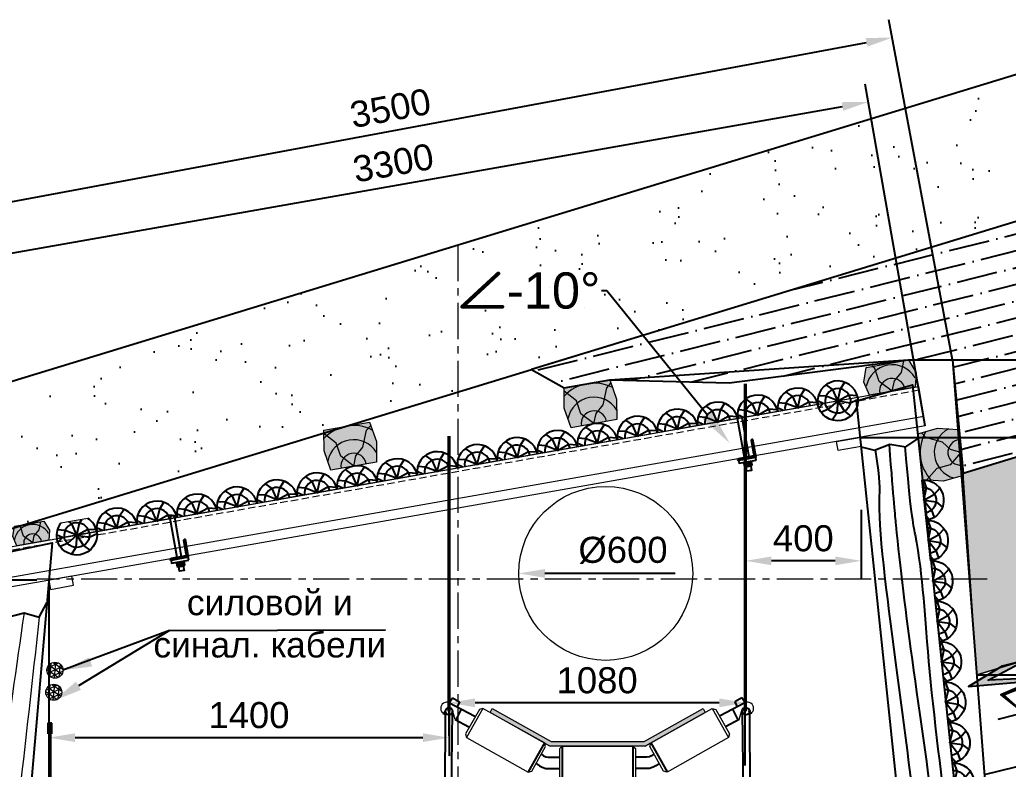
# Model space of a CAD drawing. Header units: inches. Extents: x -1850 to 56, y -982 to 275.
# Drawn here: x -1797.8 to -1729.6, y -870.4 to -818.7 of the extents above; entities that cross this region are included whole.
import ezdxf
from ezdxf import colors
from ezdxf.entities.mleader import LeaderData, LeaderLine
from ezdxf.math import Vec2, Vec3

# ---------------------------------------------------------------- set-up
doc = ezdxf.new("R2010")
doc.units = ezdxf.units.IN
doc.header["$MEASUREMENT"] = 0
doc.linetypes.add('CENTERX2', pattern=[4, 2.5, -0.5, 0.5, -0.5])
doc.linetypes.add('DASHED', pattern=[0.75, 0.5, -0.25])
for name, color, linetype in [('Д_Распорка', 7, 'Continuous'), ('М16_Гайка_Конт', 7, 'Continuous'), ('М16_Планка', 7, 'Continuous'), ('Ско_М16_СВП-22', 7, 'Continuous'), ('Уголок_63х63', 7, 'Continuous')]:
    doc.layers.add(name, color=color, linetype=linetype)
doc.styles.get("Standard").update_dxf_attribs({"font": 'ARIAL.TTF'})
doc.dimstyles.new('ISO-25', dxfattribs={"dimtxt": 2.5, "dimasz": 2.5, "dimexe": 1.25, "dimexo": 0, "dimtad": 1, "dimdec": 0, "dimtxsty": 'Standard', "dimcen": 2.5, "dimadec": 0, "dimazin": 0, "dimtfac": 1, "dimtdec": 0, "dimtmove": 0, "dimatfit": 3, "dimfxl": 0, "dimarcsym": 0})

# ---------------------------------------------------------------- blocks, each defined once
blk = doc.blocks.new('СВП-27 - 3.3м')
at = {"color": 5, "linetype": 'DASHED', "lineweight": 15}
blk.add_line((-1250.484, -443.116), (-1316.484, -443.116), dxfattribs=at)
at = {"color": 5, "linetype": 'ByBlock', "lineweight": 15}
blk.add_line((-1250.484, -444.96), (-1316.484, -444.96), dxfattribs=at)
for points in [[(-1250.484, -445.6), (-1316.484, -445.6), (-1316.484, -442.867), (-1250.484, -442.86)], [(-1311.884, -446.24), (-1310.27, -446.24), (-1310.27, -445.6), (-1311.884, -445.6)], [(-1255.084, -446.24), (-1256.697, -446.24), (-1256.697, -445.6), (-1255.084, -445.6)]]:
    blk.add_lwpolyline(points, close=True, dxfattribs=at)
blk = doc.blocks.new('М16_Гайка')
at = {"layer": 'М16_Гайка_Конт'}
h = blk.add_hatch(color=253, dxfattribs=at)
h.paths.add_polyline_path([(1.9, -6.7, 0.267171), (1.9, -13.4), (1.9, -13.4), (14.3, -13.4), (14.3, -13.4, 0.267171), (14.3, -6.7)])
h.paths.add_polyline_path([(1.9, 6.7, 0.133362), (1.9, -6.7), (14.3, -6.7, 0.133362), (14.3, 6.7)])
h.paths.add_polyline_path([(1.9, 13.4), (1.9, 13.4, 0.267171), (1.9, 6.7), (14.3, 6.7, 0.267171), (14.3, 13.4), (14.3, 13.4)])
h.paths.add_polyline_path([(0, 10.1), (0, 0), (1, 0, -0.066387), (1.9, 6.7, -0.267171), (1.9, 13.4)])
h.paths.add_polyline_path([(0, 0), (0, -10), (1.9, -13.4, -0.267171), (1.9, -6.7, -0.066387), (1, 0)])
h.paths.add_polyline_path([(15.2, 0, -0.066387), (14.3, -6.7, -0.267171), (14.3, -13.4), (16.2, -10), (16.2, 0)])
h.paths.add_polyline_path([(14.3, 13.4, -0.267171), (14.3, 6.7, -0.066387), (15.2, 0), (16.2, 0), (16.2, 10.1)])
for p, q in [((1.9, 13.4), (0, 10.1)), ((0, 10.1), (0, -10)), ((0, 10.1), (0, -10)), ((0, 0), (1, 0)), ((1.9, 13.4), (14.3, 13.4)), ((14.3, 6.7), (1.9, 6.7)), ((14.3, 13.4), (16.2, 10.1)), ((15.2, 0), (16.2, 0)), ((16.2, 10.1), (16.2, -10)), ((16.2, 10.1), (16.2, -10)), ((1.9, -13.4), (0, -10)), ((14.3, -6.7), (1.9, -6.7)), ((14.3, -13.4), (1.9, -13.4)), ((14.3, -13.4), (16.2, -10))]:
    blk.add_line(p, q, dxfattribs=at)
for centre, radius, start, end in [((7.7, 10), 6.71, 149.9725, 209.9168), ((26.6, 0), 25.6, 164.8075, 195.1925), ((8.5, 10), 6.71, 330.0832, 29.9168), ((-10.4, 0), 25.6, 344.8075, 15.1925), ((7.7, -10), 6.71, 150.0832, 210.0275), ((8.5, -10), 6.71, 330.0832, 29.9168)]:
    blk.add_arc(centre, radius, start, end, dxfattribs=at)
blk = doc.blocks.new('pfnzu')
at = {"color": 7, "lineweight": 0}
blk.add_line((142694.1, -82404), (142694.1, -82544.3), dxfattribs=at)
at = {"layer": 'Д_Распорка', "color": 253}
for p, q in [((142679.9, -82432.8), (142686.9, -82404.5)), ((142654.7, -82457.4), (142634.8, -82439)), ((142694.1, -82474.1), (142679.9, -82432.8)), ((142694.1, -82474.1), (142652.6, -82484.3)), ((142694.1, -82474.1), (142654.7, -82457.4)), ((142694.1, -82474.1), (142671.5, -82511.2)), ((142652.6, -82484.3), (142632.2, -82504.2)), ((142671.5, -82511.2), (142664.9, -82537.2)), ((142694.1, -82524.6), (142681.4, -82542.8))]:
    blk.add_line(p, q, dxfattribs=at)
at = {"layer": 'Д_Распорка', "color": 7}
blk.add_arc((142695.6, -82474.1), 70.2, 91.2316, 268.7684, dxfattribs=at)
at = {"layer": 'Д_Распорка', "color": 253}
blk.add_arc((142695.6, -82474.1), 44.2, 91.9563, 268.0437, dxfattribs=at)
blk = doc.blocks.new('Уголок_63х63')
blk.add_lwpolyline([(-6, 31.5), (-5.1, 31.5)])
at = {"layer": 'Уголок_63х63'}
for p, q in [((-6, 58.5), (-2.6, 63)), ((-6, 53.2), (0, 61.1)), ((-6, 13), (-6, 60.3)), ((-6, 47.9), (0, 55.9)), ((-6, 42.7), (0, 50.6)), ((-6, 37.4), (0, 45.3)), ((-6, 32.1), (0, 40.1)), ((-6, 26.9), (0, 34.8)), ((0, 63), (-3.3, 63)), ((0, 0), (0, 63)), ((-63, 0), (-63, 3.3)), ((0, 0), (-63, 0)), ((-62.8, 4.4), (-62, 5.4)), ((-62.1, 0), (-57.6, 6)), ((-13, 6), (-60.3, 6)), ((-58.1, 0), (-53.6, 6)), ((-54.2, 0), (-49.6, 6)), ((-50.2, 0), (-45.6, 6)), ((-46.2, 0), (-41.7, 6)), ((-42.2, 0), (-37.7, 6)), ((-38.2, 0), (-33.7, 6)), ((-34.3, 0), (-29.7, 6)), ((-30.3, 0), (-25.7, 6)), ((-26.3, 0), (-21.8, 6)), ((-22.3, 0), (-17.8, 6)), ((-18.3, 0), (-13.8, 6)), ((-14.4, 0), (-8.7, 7.5)), ((-10.4, 0), (0, 13.7)), ((-6.5, 10.4), (0, 19)), ((-6.4, 0), (0, 8.5)), ((-6, 21.6), (0, 29.5)), ((-6, 16.3), (0, 24.3)), ((-2.4, 0), (0, 3.2))]:
    blk.add_line(p, q, dxfattribs=at)
for centre, radius, start, end in [((-3.3, 60.3), 2.7, 90.0004, 180.0004), ((-60.3, 3.3), 2.7, 90.0004, 180.0004), ((-13, 13), 7, 270.0004, 0.0004)]:
    blk.add_arc(centre, radius, start, end, dxfattribs=at)
blk = doc.blocks.new('*D285')
at = {"color": 0, "linetype": 'ByBlock', "lineweight": -2}
for p, q in [((-1796.655, -857.336), (-1823.038, -857.336)), ((-1821.788, -891.536), (-1821.788, -859.136)), ((-1792.804, -893.336), (-1823.038, -893.336))]:
    blk.add_line(p, q, dxfattribs=at)
at = {"color": 0, "linetype": 'ByBlock'}
for points in [[(-1822.088, -859.136), (-1821.488, -859.136), (-1821.788, -857.336)], [(-1822.088, -891.536), (-1821.488, -891.536), (-1821.788, -893.336)]]:
    blk.add_solid(points, dxfattribs=at)
at = {"layer": 'Defpoints', "color": 0, "linetype": 'ByBlock'}
for p in [(-1821.788, -857.336), (-1796.655, -857.336), (-1792.804, -893.336)]:
    blk.add_point(p, dxfattribs=at)
at = {"color": 0, "linetype": 'ByBlock', "lineweight": 15, "insert": (-1823.332, -875.336), "char_height": 1.8, "attachment_point": 5, "rotation": 90}
blk.add_mtext('1800', dxfattribs=at)
blk = doc.blocks.new('*D288')
at = {"color": 0, "linetype": 'ByBlock', "lineweight": -2}
for p, q in [((-1733.488, -842.13), (-1703.252, -842.13)), ((-1704.502, -882.03), (-1704.502, -843.93)), ((-1739.26, -883.83), (-1703.252, -883.83))]:
    blk.add_line(p, q, dxfattribs=at)
at = {"color": 0, "linetype": 'ByBlock'}
for points in [[(-1704.802, -843.93), (-1704.202, -843.93), (-1704.502, -842.13)], [(-1704.802, -882.03), (-1704.202, -882.03), (-1704.502, -883.83)]]:
    blk.add_solid(points, dxfattribs=at)
at = {"layer": 'Defpoints', "color": 0, "linetype": 'ByBlock'}
for p in [(-1733.488, -842.13), (-1704.502, -842.13), (-1739.26, -883.83)]:
    blk.add_point(p, dxfattribs=at)
at = {"color": 0, "linetype": 'ByBlock', "lineweight": 15, "insert": (-1706.046, -862.98), "char_height": 1.8, "attachment_point": 5, "rotation": 90}
blk.add_mtext('2300', dxfattribs=at)
blk = doc.blocks.new('*D284')
at = {"color": 0, "linetype": 'ByBlock', "lineweight": -2}
for p, q in [((-1739.882, -847.473), (-1706.695, -847.473)), ((-1707.945, -882.03), (-1707.945, -849.273)), ((-1739.26, -883.83), (-1706.695, -883.83))]:
    blk.add_line(p, q, dxfattribs=at)
at = {"color": 0, "linetype": 'ByBlock'}
for points in [[(-1708.245, -849.273), (-1707.645, -849.273), (-1707.945, -847.473)], [(-1708.245, -882.03), (-1707.645, -882.03), (-1707.945, -883.83)]]:
    blk.add_solid(points, dxfattribs=at)
at = {"layer": 'Defpoints', "color": 0, "linetype": 'ByBlock'}
for p in [(-1739.882, -847.473), (-1707.945, -847.473), (-1739.26, -883.83)]:
    blk.add_point(p, dxfattribs=at)
at = {"color": 0, "linetype": 'ByBlock', "lineweight": 15, "insert": (-1709.489, -865.651), "char_height": 1.8, "attachment_point": 5, "rotation": 90}
blk.add_mtext('1800', dxfattribs=at)
blk = doc.blocks.new('л.с.')
at = {"color": 22}
for points in [[(-1739.563, -879.923), (-1740.147, -879.923), (-1741.832, -875.923), (-1741.832, -838.235), (-1737.877, -837.538), (-1737.879, -875.923), (-1739.563, -879.923)], [(-1741.832, -841.424), (-1740.945, -841.752), (-1739.859, -841.456), (-1738.783, -841.745), (-1737.877, -841.272)], [(-1741.832, -875.923), (-1740.847, -875.605), (-1739.76, -875.759), (-1738.729, -875.604), (-1737.883, -875.919)]]:
    blk.add_lwpolyline(points, dxfattribs=at)
for points, knots in [([(-1739.911, -841.47), (-1740.017, -845.594), (-1740.057, -849.204), (-1739.953, -855.892), (-1739.497, -866.676), (-1739.46, -870.703), (-1739.76, -875.759)], [6.357054, 6.357054, 6.357054, 6.357054, 10.200315, 25.767042, 40.430464, 42.552954, 42.552954, 42.552954, 42.552954]), ([(-1740.91, -841.742), (-1740.779, -844.057), (-1741.308, -846.067), (-1741.06, -855.893), (-1740.778, -866.471), (-1740.689, -870.735), (-1740.847, -875.605)], [6.46505, 6.46505, 6.46505, 6.46505, 9.919792, 25.486519, 40.149941, 41.654716, 41.654716, 41.654716, 41.654716]), ([(-1738.834, -841.732), (-1738.941, -846.311), (-1738.47, -850.178), (-1738.93, -855.891), (-1738.682, -866.59), (-1738.613, -870.689), (-1738.729, -875.604)], [6.52268, 6.52268, 6.52268, 6.52268, 10.462089, 26.028816, 40.692238, 42.55922, 42.55922, 42.55922, 42.55922])]:
    blk.add_open_spline(points, degree=3, knots=knots, dxfattribs=at)
blk = doc.blocks.new('*D291')
at = {"color": 0, "linetype": 'ByBlock', "lineweight": -2}
for p, q in [((-1739.771, -852.471), (-1739.771, -857.244)), ((-1747.77, -870.117), (-1747.77, -854.744)), ((-1741.571, -855.994), (-1745.97, -855.994))]:
    blk.add_line(p, q, dxfattribs=at)
at = {"color": 0, "linetype": 'ByBlock'}
for points in [[(-1745.97, -855.694), (-1745.97, -856.294), (-1747.77, -855.994)], [(-1741.571, -855.694), (-1741.571, -856.294), (-1739.771, -855.994)]]:
    blk.add_solid(points, dxfattribs=at)
at = {"layer": 'Defpoints', "color": 0, "linetype": 'ByBlock'}
for p in [(-1739.771, -852.471), (-1747.77, -855.994), (-1747.77, -870.117)]:
    blk.add_point(p, dxfattribs=at)
at = {"color": 0, "linetype": 'ByBlock', "lineweight": 15, "insert": (-1743.77, -854.45), "char_height": 1.8, "attachment_point": 5}
blk.add_mtext('400', dxfattribs=at)
blk = doc.blocks.new('*D293')
at = {"color": 0, "linetype": 'ByBlock', "lineweight": -2}
blk.add_line((-1752.62, -856.864), (-1761.599, -856.864), dxfattribs=at)
at = {"color": 0, "linetype": 'ByBlock'}
blk.add_solid([(-1761.599, -856.564), (-1761.599, -857.164), (-1763.399, -856.864)], dxfattribs=at)
at = {"layer": 'Defpoints', "color": 0, "linetype": 'ByBlock'}
for p in [(-1763.399, -856.864), (-1751.4, -856.864)]:
    blk.add_point(p, dxfattribs=at)
at = {"color": 0, "linetype": 'ByBlock', "lineweight": 15, "insert": (-1756.209, -855.269), "char_height": 1.8, "attachment_point": 5}
blk.add_mtext('%%C600', dxfattribs=at)
blk = doc.blocks.new('1Л80 подвесной')
at = {"lineweight": 0}
for points in [[(210.981, -663.627), (211.128, -663.365), (215.192, -665.648), (221.606, -665.648), (225.671, -663.365), (225.818, -663.627), (221.685, -665.948), (215.114, -665.948)], [(210.951, -671.075), (211.098, -670.814), (215.162, -673.096), (221.576, -673.096), (225.641, -670.814), (225.788, -671.075), (221.655, -673.396), (215.084, -673.396)]]:
    blk.add_hatch(color=7, dxfattribs=at).paths.add_polyline_path(points)
at = {"color": 7}
for p, q in [((208.155, -662.968), (208.378, -662.617)), ((208.378, -662.617), (208.882, -662.91)), ((228.36, -662.617), (227.856, -662.91)), ((228.583, -662.968), (228.36, -662.617)), ((207.844, -663.734), (207.888, -663.512)), ((208.136, -662.937), (209.928, -663.881)), ((208.633, -664.142), (209.019, -663.402)), ((208.882, -662.91), (208.706, -663.237)), ((228.602, -662.937), (226.811, -663.881)), ((228.105, -664.142), (227.719, -663.402)), ((227.856, -662.91), (228.032, -663.237)), ((228.894, -663.734), (228.85, -663.512)), ((207.731, -663.673), (207.844, -663.734)), ((208.569, -664.127), (209.505, -664.633)), ((228.169, -664.127), (227.233, -664.633)), ((229.007, -663.673), (228.894, -663.734)), ((214.729, -665.732), (213.601, -667.741)), ((215.964, -665.948), (215.964, -668.186)), ((220.824, -665.948), (220.824, -668.252)), ((222.07, -665.732), (223.198, -667.741)), ((214.527, -666.504), (214.673, -666.617)), ((214.673, -666.617), (214.831, -666.684)), ((214.831, -666.684), (215, -666.707)), ((215, -666.707), (215.777, -666.707)), ((221.799, -666.707), (221.022, -666.707)), ((221.968, -666.684), (221.799, -666.707)), ((222.126, -666.617), (221.968, -666.684)), ((222.272, -666.504), (222.126, -666.617)), ((214.155, -667.156), (214.38, -667.314)), ((214.38, -667.314), (214.572, -667.415)), ((214.572, -667.415), (214.831, -667.505)), ((214.831, -667.505), (214.91, -667.505)), ((214.91, -667.505), (215.784, -667.505)), ((221.889, -667.505), (221.015, -667.505)), ((221.968, -667.505), (221.889, -667.505)), ((222.227, -667.415), (221.968, -667.505)), ((222.418, -667.314), (222.227, -667.415)), ((222.644, -667.156), (222.418, -667.314)), ((208.125, -670.417), (208.348, -670.065)), ((208.348, -670.065), (208.852, -670.358)), ((228.33, -670.065), (227.826, -670.358)), ((228.553, -670.417), (228.33, -670.065)), ((207.814, -671.182), (207.858, -670.96)), ((208.106, -670.385), (209.898, -671.33)), ((208.603, -671.591), (208.989, -670.851)), ((208.852, -670.358), (208.676, -670.686)), ((228.572, -670.385), (226.78, -671.33)), ((228.075, -671.591), (227.689, -670.851)), ((227.826, -670.358), (228.002, -670.686)), ((228.864, -671.182), (228.82, -670.96)), ((207.701, -671.121), (207.814, -671.182)), ((208.539, -671.575), (209.475, -672.082)), ((228.139, -671.575), (227.203, -672.082)), ((228.977, -671.121), (228.864, -671.182)), ((214.699, -673.18), (213.57, -675.19)), ((215.934, -673.396), (215.934, -675.634)), ((220.794, -673.396), (220.794, -675.701)), ((222.039, -673.18), (223.168, -675.19)), ((214.496, -673.953), (214.643, -674.065)), ((214.643, -674.065), (214.801, -674.133)), ((214.801, -674.133), (214.97, -674.155)), ((214.97, -674.155), (215.747, -674.155)), ((221.769, -674.155), (220.992, -674.155)), ((221.938, -674.133), (221.769, -674.155)), ((222.095, -674.065), (221.938, -674.133)), ((222.242, -673.953), (222.095, -674.065)), ((214.125, -674.605), (214.35, -674.762)), ((214.35, -674.762), (214.542, -674.864)), ((214.542, -674.864), (214.801, -674.954)), ((214.801, -674.954), (214.879, -674.954)), ((214.879, -674.954), (215.754, -674.954)), ((221.859, -674.954), (220.984, -674.954)), ((221.938, -674.954), (221.859, -674.954)), ((222.197, -674.864), (221.938, -674.954)), ((222.388, -674.762), (222.197, -674.864)), ((222.614, -674.605), (222.388, -674.762))]:
    blk.add_line(p, q, dxfattribs=at)
at = {"color": 7, "lineweight": 0}
for p, q in [((208.569, -664.127), (208.367, -663.406)), ((210.247, -663.421), (209.294, -665.116)), ((210.492, -663.352), (209.363, -665.361)), ((210.492, -663.352), (210.247, -663.421)), ((214.738, -665.737), (210.492, -663.352)), ((210.981, -663.627), (211.128, -663.365)), ((211.128, -663.365), (215.192, -665.648)), ((221.606, -665.648), (225.671, -663.365)), ((222.06, -665.737), (226.307, -663.352)), ((225.671, -663.365), (225.818, -663.627)), ((226.307, -663.352), (227.435, -665.361)), ((226.307, -663.352), (226.552, -663.421)), ((226.552, -663.421), (227.504, -665.116)), ((228.169, -664.127), (228.372, -663.406)), ((215.114, -665.948), (210.981, -663.627)), ((215.114, -665.948), (210.981, -663.627)), ((221.685, -665.948), (225.818, -663.627)), ((225.818, -663.627), (221.685, -665.948)), ((209.294, -665.116), (209.363, -665.361)), ((209.363, -665.361), (213.61, -667.746)), ((227.435, -665.361), (223.189, -667.746)), ((227.504, -665.116), (227.435, -665.361)), ((213.855, -667.678), (214.807, -665.982)), ((214.807, -665.982), (214.738, -665.737)), ((221.685, -665.948), (215.114, -665.948)), ((215.192, -665.648), (221.606, -665.648)), ((215.784, -666.128), (215.964, -665.948)), ((215.784, -668.072), (215.784, -666.128)), ((215.964, -665.948), (220.835, -665.948)), ((220.835, -665.948), (221.015, -666.128)), ((221.015, -666.128), (221.015, -668.072)), ((221.992, -665.982), (222.06, -665.737)), ((222.944, -667.678), (221.992, -665.982)), ((213.61, -667.746), (213.855, -667.678)), ((215.964, -668.252), (215.784, -668.072)), ((220.835, -668.252), (215.964, -668.252)), ((221.015, -668.072), (220.835, -668.252)), ((223.189, -667.746), (222.944, -667.678)), ((208.539, -671.575), (208.336, -670.855)), ((210.217, -670.869), (209.264, -672.565)), ((210.462, -670.801), (209.333, -672.81)), ((210.462, -670.801), (210.217, -670.869)), ((214.708, -673.186), (210.462, -670.801)), ((210.951, -671.075), (211.098, -670.814)), ((211.098, -670.814), (215.162, -673.096)), ((221.576, -673.096), (225.641, -670.814)), ((222.03, -673.186), (226.277, -670.801)), ((225.641, -670.814), (225.788, -671.075)), ((226.277, -670.801), (227.405, -672.81)), ((226.277, -670.801), (226.522, -670.869)), ((226.522, -670.869), (227.474, -672.565)), ((228.139, -671.575), (228.342, -670.855)), ((215.084, -673.396), (210.951, -671.075)), ((225.788, -671.075), (221.655, -673.396)), ((209.264, -672.565), (209.333, -672.81)), ((209.333, -672.81), (213.58, -675.195)), ((227.405, -672.81), (223.159, -675.195)), ((227.474, -672.565), (227.405, -672.81)), ((213.825, -675.126), (214.777, -673.431)), ((214.777, -673.431), (214.708, -673.186)), ((221.655, -673.396), (215.084, -673.396)), ((215.162, -673.096), (221.576, -673.096)), ((215.754, -673.576), (215.934, -673.396)), ((215.754, -675.521), (215.754, -673.576)), ((215.934, -673.396), (220.804, -673.396)), ((220.804, -673.396), (220.984, -673.576)), ((220.984, -673.576), (220.984, -675.521)), ((221.961, -673.431), (222.03, -673.186)), ((222.914, -675.126), (221.961, -673.431)), ((213.58, -675.195), (213.825, -675.126)), ((215.934, -675.701), (215.754, -675.521)), ((220.804, -675.701), (215.934, -675.701)), ((220.984, -675.521), (220.804, -675.701)), ((223.159, -675.195), (222.914, -675.126))]:
    blk.add_line(p, q, dxfattribs=at)
for p, q in [((207.879, -670.976), (207.901, -663.557)), ((208.301, -670.978), (208.395, -663.553)), ((228.498, -670.978), (228.404, -663.553)), ((228.92, -670.976), (228.897, -663.557))]:
    blk.add_line(p, q)
at = {"linetype": 'DASHED', "const_width": 0.25}
for points in [[(228.59, -663.553), (228.59, -640.942)], [(208.148, -663.553), (208.148, -644.546)]]:
    blk.add_lwpolyline(points, dxfattribs=at)
for centre in [(208.148, -663.553), (228.65, -663.553)]:
    blk.add_circle(centre, 0.247)
at = {"color": 7, "lineweight": 0}
for centre, major_axis, start_param, end_param in [((207.996, -663.338), (0.297, 0.297), 0.296719, 3.445716), ((208.148, -663.553), (0.186, 0.186), 6.089724, 8.48118), ((228.59, -663.553), (-0.186, 0.186), 4.085191, 6.476646), ((228.743, -663.338), (-0.297, 0.297), 2.837469, 5.986466), ((207.966, -670.787), (-0.297, 0.297), -1.274077, 1.87492), ((208.09, -670.984), (-0.149, 0.149), 3.712663, 9.78021), ((208.118, -671.002), (0.186, 0.186), 6.089724, 8.48118), ((208.09, -670.984), (0.149, 0.149), 5.801216, 8.942808), ((228.55, -671.034), (0.149, 0.149), 5.283459, 11.351007), ((228.56, -671.002), (0.186, 0.186), 5.655987, 8.047442), ((228.713, -670.787), (0.297, 0.297), 4.408266, 7.557263)]:
    blk.add_ellipse(centre, major_axis=major_axis, ratio=1, start_param=start_param, end_param=end_param, dxfattribs=at)
blk = doc.blocks.new('*D292')
at = {"color": 0, "linetype": 'ByBlock', "lineweight": -2}
for p, q in [((-1768.212, -868.061), (-1768.212, -864.543)), ((-1747.77, -868.264), (-1747.77, -864.543)), ((-1749.57, -865.793), (-1766.412, -865.793))]:
    blk.add_line(p, q, dxfattribs=at)
at = {"color": 0, "linetype": 'ByBlock'}
for points in [[(-1766.412, -865.493), (-1766.412, -866.093), (-1768.212, -865.793)], [(-1749.57, -865.493), (-1749.57, -866.093), (-1747.77, -865.793)]]:
    blk.add_solid(points, dxfattribs=at)
at = {"layer": 'Defpoints', "color": 0, "linetype": 'ByBlock'}
for p in [(-1768.212, -865.793), (-1768.212, -868.061), (-1747.77, -868.264)]:
    blk.add_point(p, dxfattribs=at)
at = {"color": 0, "linetype": 'ByBlock', "lineweight": 15, "insert": (-1757.991, -864.249), "char_height": 1.8, "attachment_point": 5}
blk.add_mtext('1080', dxfattribs=at)
blk = doc.blocks.new('pfnzu 2')
at = {"color": 7, "lineweight": 0}
for p, q in [((-92.146, -593.903), (-94.052, -593.903)), ((-91.696, -594.903), (-94.502, -594.903))]:
    blk.add_line(p, q, dxfattribs=at)
at = {"layer": 'Д_Распорка', "color": 253}
for p, q in [((-93.303, -594.074), (-93.469, -593.903)), ((-92.765, -594.116), (-92.568, -593.903)), ((-93.84, -594.452), (-94.361, -594.319)), ((-93.099, -594.903), (-93.84, -594.452)), ((-93.099, -594.903), (-93.303, -594.074)), ((-93.099, -594.903), (-92.765, -594.116)), ((-93.099, -594.903), (-92.273, -594.62)), ((-92.273, -594.62), (-91.707, -594.759)), ((-94.109, -594.903), (-94.473, -594.651))]:
    blk.add_line(p, q, dxfattribs=at)
at = {"layer": 'Д_Распорка', "color": 7}
for start, end in [(132.76087, 178.7684), (1.2316, 47.23913)]:
    blk.add_arc((-93.099, -594.933), 1.403, start, end, dxfattribs=at)
at = {"layer": 'Д_Распорка', "color": 253}
blk.add_arc((-93.099, -594.933), 0.883, 1.95631, 178.04369, dxfattribs=at)
blk = doc.blocks.new('S ш.бруса')
at = {"linetype": 'ByBlock', "lineweight": 15}
blk.add_hatch(color=254, dxfattribs=at).paths.add_polyline_path([(3323.214, -1143.742), (3323.447, -1142.342), (3326.647, -1142.342), (3326.88, -1143.742), (3326.647, -1145.142), (3323.447, -1145.142)])
at = {"color": 7, "linetype": 'ByBlock', "lineweight": 15}
for points in [[(3323.214, -1143.742), (3323.447, -1142.342), (3326.647, -1142.342), (3326.88, -1143.742), (3326.647, -1145.142), (3323.447, -1145.142), (3323.214, -1143.742)], [(3325.047, -1145.142), (3324.281, -1144.319), (3324.13, -1143.38), (3323.408, -1142.575)], [(3325.047, -1145.142), (3325.314, -1144.471), (3325.891, -1143.975), (3326.34, -1142.862), (3326.688, -1142.591)]]:
    blk.add_lwpolyline(points, dxfattribs=at)
for radius, start, end in [(2.8, 52.7386, 127.2614), (1.824, 20.62921, 159.37079), (0.883, 0, 180)]:
    blk.add_arc((3325.047, -1145.142), radius, start, end, dxfattribs=at)
blk = doc.blocks.new('Расклинка')
at = {"linetype": 'ByBlock', "lineweight": 15}
blk.add_hatch(color=254, dxfattribs=at).paths.add_polyline_path([(-85.966, -572.832), (-85.628, -571.866), (-82.668, -571.866), (-82.299, -572.832), (-82.533, -573.798), (-85.733, -573.798)])
at = {"color": 7, "linetype": 'ByBlock', "lineweight": 15}
for points in [[(-85.966, -572.832), (-85.628, -571.866), (-82.668, -571.866), (-82.299, -572.832), (-82.533, -573.798), (-85.733, -573.798), (-85.966, -572.832)], [(-84.133, -573.798), (-84.898, -572.975), (-85.049, -572.036), (-85.201, -571.866)], [(-84.133, -573.798), (-83.866, -573.127), (-83.289, -572.631), (-82.98, -571.866)]]:
    blk.add_lwpolyline(points, dxfattribs=at)
for radius, start, end in [(1.824, 20.62921, 159.37079), (0.883, 0, 180)]:
    blk.add_arc((-84.133, -573.798), radius, start, end, dxfattribs=at)
blk = doc.blocks.new('т.с.')
at = {"color": 22}
for points in [[(-1797.508, -898.171), (-1798.093, -898.17), (-1799.77, -894.164), (-1799.771, -855.947), (-1795.819, -854.739), (-1795.818, -894.152), (-1797.508, -898.171)], [(-1799.766, -860.055), (-1798.52, -860.152), (-1797.322, -859.721), (-1796.259, -859.942), (-1795.812, -858.904)], [(-1799.77, -894.164), (-1799.061, -893.64), (-1797.937, -894.17), (-1796.592, -893.753), (-1795.818, -894.176)]]:
    blk.add_lwpolyline(points, dxfattribs=at)
at = {"color": 22, "linetype": 'ByBlock', "lineweight": 15}
for points in [[(-1797.322, -859.721), (-1797.866, -870.988), (-1797.988, -877.353), (-1797.937, -894.17)], [(-1798.52, -860.152), (-1798.989, -870.458), (-1798.921, -877.189), (-1799.061, -893.64)], [(-1796.259, -859.942), (-1796.512, -870.453), (-1796.676, -877.38), (-1796.592, -893.753)]]:
    blk.add_spline(points, degree=3, dxfattribs=at)
blk = doc.blocks.new('*D301')
at = {"color": 0, "linetype": 'ByBlock', "lineweight": -2}
for p, q in [((-1795.812, -857.263), (-1795.812, -869.447)), ((-1768.212, -857.263), (-1768.212, -869.447)), ((-1794.012, -868.197), (-1770.012, -868.197))]:
    blk.add_line(p, q, dxfattribs=at)
at = {"color": 0, "linetype": 'ByBlock'}
for points in [[(-1794.012, -867.897), (-1794.012, -868.497), (-1795.812, -868.197)], [(-1770.012, -867.897), (-1770.012, -868.497), (-1768.212, -868.197)]]:
    blk.add_solid(points, dxfattribs=at)
at = {"layer": 'Defpoints', "color": 0, "linetype": 'ByBlock'}
for p in [(-1795.812, -857.263), (-1768.212, -857.263), (-1768.212, -868.197)]:
    blk.add_point(p, dxfattribs=at)
at = {"color": 0, "linetype": 'ByBlock', "lineweight": 15, "insert": (-1782.012, -866.653), "char_height": 1.8, "attachment_point": 5}
blk.add_mtext('1400', dxfattribs=at)
blk = doc.blocks.new('*D306')
at = {"color": 0, "linetype": 'ByBlock', "lineweight": -2}
for p, q in [((-1731.807, -863.869), (-1710.941, -863.869)), ((-1712.191, -882.03), (-1712.191, -865.669)), ((-1732.712, -883.83), (-1710.941, -883.83))]:
    blk.add_line(p, q, dxfattribs=at)
at = {"color": 0, "linetype": 'ByBlock'}
for points in [[(-1712.491, -865.669), (-1711.891, -865.669), (-1712.191, -863.869)], [(-1712.491, -882.03), (-1711.891, -882.03), (-1712.191, -883.83)]]:
    blk.add_solid(points, dxfattribs=at)
at = {"layer": 'Defpoints', "color": 0, "linetype": 'ByBlock'}
for p in [(-1731.807, -863.869), (-1712.191, -863.869), (-1732.712, -883.83)]:
    blk.add_point(p, dxfattribs=at)
at = {"color": 0, "linetype": 'ByBlock', "lineweight": 15, "insert": (-1713.735, -873.849), "char_height": 1.8, "attachment_point": 5, "rotation": 90}
blk.add_mtext('1000', dxfattribs=at)
blk = doc.blocks.new('*D309')
at = {"color": 0, "linetype": 'ByBlock', "lineweight": -2}
for p, q in [((-1733.488, -842.13), (-1737.859, -818.655)), ((-1804.543, -832.34), (-1739.399, -820.213)), ((-1802.171, -854.916), (-1806.541, -831.441))]:
    blk.add_line(p, q, dxfattribs=at)
at = {"color": 0, "linetype": 'ByBlock'}
for points in [[(-1739.454, -819.918), (-1739.345, -820.508), (-1737.63, -819.884)], [(-1804.597, -832.045), (-1804.488, -832.635), (-1806.312, -832.67)]]:
    blk.add_solid(points, dxfattribs=at)
at = {"layer": 'Defpoints', "color": 0, "linetype": 'ByBlock'}
for p in [(-1737.63, -819.884), (-1733.488, -842.13), (-1802.171, -854.916)]:
    blk.add_point(p, dxfattribs=at)
at = {"color": 0, "linetype": 'ByBlock', "lineweight": 15, "insert": (-1772.254, -824.758), "char_height": 1.8, "attachment_point": 5, "rotation": 10.54564}
blk.add_mtext('3500', dxfattribs=at)
blk = doc.blocks.new('*D310')
at = {"color": 0, "linetype": 'ByBlock', "lineweight": -2}
for p, q in [((-1735.352, -846.674), (-1739.509, -823.095)), ((-1802.517, -835.474), (-1741.065, -824.639)), ((-1800.349, -858.135), (-1804.507, -834.556))]:
    blk.add_line(p, q, dxfattribs=at)
at = {"color": 0, "linetype": 'ByBlock'}
for points in [[(-1741.117, -824.343), (-1741.013, -824.934), (-1739.292, -824.326)], [(-1802.569, -835.179), (-1802.465, -835.77), (-1804.29, -835.787)]]:
    blk.add_solid(points, dxfattribs=at)
at = {"layer": 'Defpoints', "color": 0, "linetype": 'ByBlock'}
for p in [(-1739.292, -824.326), (-1735.352, -846.674), (-1800.349, -858.135)]:
    blk.add_point(p, dxfattribs=at)
at = {"color": 0, "linetype": 'ByBlock', "lineweight": 15, "insert": (-1772.059, -828.535), "char_height": 1.8, "attachment_point": 5, "rotation": 10}
blk.add_mtext('3300', dxfattribs=at)

msp = doc.modelspace()

# ---------------------------------------------------------------- hatches: boundary and pattern name
h = msp.add_hatch()
h.set_pattern_fill('AR-SAND', color=256, scale=0.1, angle=315, style=0)
h.set_pattern_definition([(352.5, (-285653.5987, 279826.236), (3.34753489, 3.573813487), [0, -3.8608, 0, -4.318, 0, -4.1275]), (322.5, (-285653.599, 279826.236), (8.24732851, 1.89010928), [0, -2.0828, 0, -3.4798, 0, -1.3335]), (282.5, (-285655.808, 279828.4453), (5.60332312, -5.58299826), [0, -1.27, 0, -4.572, 0, -5.969]), (272.5, (-285655.808, 279828.445), (6.97550782, -3.82281109), [0, -0.635, 0, -2.9972, 0, -3.429])])
h.paths.add_polyline_path([(-1812.228, -857.991), (-1722.989, -830.708), (-1723.568, -820.726), (-1811.315, -847.553)])
h = msp.add_hatch()
h.set_pattern_fill('ANSI36', color=256, scale=9, angle=329, style=0)
h.paths.add_polyline_path([(-1762.522, -842.795), (-1760.273, -844.049), (-1757.122, -843.493), (-1748.892, -843.72), (-1736.522, -842.13), (-1733.488, -842.13), (-1732.752, -849.948), (-1722.063, -846.68), (-1722.989, -830.708)])
for color, points in [(253, [(-1732.752, -849.948), (-1722.063, -846.68), (-1721.252, -860.655), (-1731.807, -863.869)]), (256, [(-1728.339, -866.663), (-1729.97, -865.254), (-1726.922, -864.036), (-1731.026, -864.227), (-1728.426, -862.849), (-1730.052, -863.254), (-1732.378, -864.672), (-1727.88, -864.275), (-1730.141, -865.25)])]:
    msp.add_hatch(color=color).paths.add_polyline_path(points)
h = msp.add_hatch()
h.set_pattern_fill('ANSI36', color=256, scale=1.1, angle=329, style=0)
h.set_pattern_definition([(14, (-285653.5987, 279826.236), (5.085413972, 4.86735421), [8.73125, -1.74625, 0, -1.74625])])
h.paths.add_polyline_path([(-1731.807, -863.869), (-1721.252, -860.655), (-1720.673, -870.638), (-1731.042, -873.77)])
at = {"lineweight": 0}
h = msp.add_hatch(dxfattribs=at)
h.set_pattern_fill('NET3', scale=0.099995, angle=35, style=0)
h.set_pattern_definition([(145, (1132.96148, 740.91855), (0.182101877, 0.260068433), []), (85, (1132.96148, 740.91855), (0.31627681, -0.027670635), []), (25, (1132.96148, 740.91855), (0.13417493, -0.28773907), [])])
edge = h.paths.add_edge_path()
edge.add_arc((-1795.397, -863.543), 0.554, 0, 360)
h = msp.add_hatch(dxfattribs=at)
h.set_pattern_fill('NET3', scale=0.099995, angle=35, style=0)
h.set_pattern_definition([(145, (1132.87757, 739.39524), (0.182101877, 0.260068433), []), (85, (1132.87757, 739.39524), (0.31627681, -0.027670635), []), (25, (1132.87757, 739.39524), (0.13417493, -0.28773907), [])])
edge = h.paths.add_edge_path()
edge.add_arc((-1795.481, -865.067), 0.554, 0, 360)

# ---------------------------------------------------------------- linework, layer by layer
at = {"color": 7, "linetype": 'CENTERX2', "lineweight": 15}
for p, q in [((-1767.596, -834.187), (-1767.596, -899.872)), ((-1731.094, -857.263), (-1796.652, -857.263))]:
    msp.add_line(p, q, dxfattribs=at)
at = {"color": 7}
for p, q in [((-1787.484, -860.799), (-1794.844, -863.543)), ((-1787.484, -860.799), (-1793.779, -864.617)), ((-1787.484, -860.799), (-1772.596, -860.763)), ((-1795.813, -867.52), (-1795.813, -871.204)), ((-1795.689, -871.204), (-1795.689, -867.52))]:
    msp.add_line(p, q, dxfattribs=at)
at = {"color": 7, "linetype": 'Continuous'}
for p, q in [((-1795.614, -867.203), (-1795.879, -867.203)), ((-1795.879, -867.203), (-1795.879, -867.925)), ((-1795.803, -867.262), (-1795.859, -867.359)), ((-1795.859, -867.359), (-1795.803, -867.456)), ((-1795.691, -867.262), (-1795.803, -867.262)), ((-1795.635, -867.359), (-1795.691, -867.262)), ((-1795.691, -867.456), (-1795.635, -867.359)), ((-1795.614, -867.923), (-1795.614, -867.203)), ((-1795.803, -867.456), (-1795.691, -867.456))]:
    msp.add_line(p, q, dxfattribs=at)
msp.add_lwpolyline([(-1723.568, -820.726), (-1718.971, -900), (-1815.88, -899.745), (-1815.88, -899.745), (-1815.88, -899.745), (-1815.88, -899.745), (-1815.88, -899.745), (-1815.88, -899.745), (-1815.88, -899.745), (-1815.88, -899.745), (-1811.315, -847.553), (-1723.568, -820.726), (-1723.568, -820.726), (-1723.568, -820.726), (-1723.568, -820.726), (-1723.568, -820.726)], close=True)
at = {"color": 7, "lineweight": 0}
for points in [[(-1723.568, -820.726), (-1811.315, -847.553)], [(-1812.228, -857.991), (-1722.989, -830.708)], [(-1732.752, -849.948), (-1722.063, -846.68), (-1722.063, -846.68), (-1722.063, -846.68), (-1722.063, -846.68), (-1721.252, -860.655), (-1721.252, -860.655), (-1721.252, -860.655), (-1721.252, -860.655), (-1721.252, -860.655), (-1721.252, -860.655), (-1721.252, -860.655), (-1731.807, -863.869), (-1731.807, -863.869), (-1731.807, -863.869), (-1731.807, -863.869), (-1731.807, -863.869), (-1731.807, -863.869), (-1731.807, -863.869), (-1731.807, -863.869), (-1732.752, -849.948)], [(-1731.807, -863.869), (-1721.252, -860.655), (-1720.673, -870.638), (-1720.673, -870.638), (-1720.673, -870.638), (-1720.673, -870.638), (-1720.673, -870.638), (-1720.673, -870.638), (-1720.673, -870.638), (-1720.673, -870.638), (-1720.673, -870.638), (-1720.673, -870.638), (-1731.042, -873.77), (-1731.042, -873.77), (-1731.807, -863.869), (-1731.807, -863.869), (-1731.807, -863.869)]]:
    msp.add_lwpolyline(points, dxfattribs=at)
for points in [[(-1762.522, -842.795), (-1760.273, -844.049), (-1757.122, -843.493), (-1748.892, -843.72), (-1736.522, -842.13), (-1733.488, -842.13), (-1732.752, -849.948), (-1722.063, -846.68), (-1722.989, -830.708), (-1762.522, -842.795)], [(-1730.386, -882.251), (-1732.419, -882.633), (-1733.488, -886.171), (-1734.071, -886.228), (-1735.706, -883.261), (-1792.804, -893.336), (-1799.677, -895.245), (-1801.06, -897.868), (-1801.643, -897.817), (-1802.52, -895.073), (-1805.733, -895.639), (-1802.171, -854.916), (-1762.522, -842.795), (-1760.273, -844.049), (-1757.122, -843.493), (-1736.522, -842.13), (-1733.488, -842.13), (-1730.386, -882.251)], [(-1728.339, -866.663), (-1729.97, -865.254), (-1726.922, -864.036), (-1731.026, -864.227), (-1728.426, -862.849), (-1730.052, -863.254), (-1732.378, -864.672), (-1727.88, -864.275), (-1730.141, -865.25), (-1728.339, -866.663)]]:
    msp.add_lwpolyline(points)
for centre, radius in [((-1757.399, -856.864), 6), ((-1795.397, -863.543), 0.554), ((-1795.481, -865.067), 0.554)]:
    msp.add_circle(centre, radius, dxfattribs=at)
at = {"color": 7, "linetype": 'Continuous'}
for radius in [0.115, 0.0468]:
    msp.add_circle((-1795.747, -867.351), radius, dxfattribs=at)
at = {"color": 7}
for points in [[(-1793.024, -862.649), (-1792.833, -863.287), (-1794.844, -863.543)], [(-1793.952, -864.332), (-1793.606, -864.902), (-1795.489, -865.654)]]:
    msp.add_solid(points, dxfattribs=at)
at = {"layer": 'М16_Планка', "color": 7}
for points in [[(-1747.022, -849.057), (-1747.056, -848.86), (-1748.238, -849.068), (-1748.203, -849.265), (-1747.022, -849.057)], [(-1786.169, -855.95), (-1786.204, -855.753), (-1787.386, -855.961), (-1787.351, -856.158), (-1786.169, -855.95)]]:
    msp.add_lwpolyline(points, dxfattribs=at)
at = {"layer": 'Ско_М16_СВП-22', "color": 7}
for p, q in [((-1747.825, -848.873), (-1748.301, -846.175)), ((-1747.51, -848.818), (-1747.986, -846.12)), ((-1786.972, -855.767), (-1787.448, -853.069)), ((-1786.657, -855.711), (-1787.133, -853.013))]:
    msp.add_line(p, q, dxfattribs=at)
for points in [[(-1747.398, -849.452), (-1747.343, -849.762), (-1747.659, -849.817), (-1747.713, -849.508)], [(-1747.504, -849.773), (-1747.501, -849.79)], [(-1786.546, -856.345), (-1786.491, -856.655), (-1786.806, -856.711), (-1786.861, -856.401)], [(-1786.651, -856.666), (-1786.648, -856.683)]]:
    msp.add_lwpolyline(points, dxfattribs=at)
for centre in [(-1748.142, -846.154), (-1787.29, -853.047)]:
    msp.add_arc(centre, 0.16, 9.99998, 189.99998, dxfattribs=at)

# ---------------------------------------------------------------- block references
for name, p, rotation in [('Расклинка', (-1754.414, -264.597), 9.999999999998607), ('СВП-27 - 3.3м', (-581.243, -190.699), 9.999999999998465), ('л.с.', (-95.432, 170.766), 6.000000000000123), ('pfnzu 2', (-1805.509, -252.189), 9.999999999998538), ('т.с.', (67.888, -159.778), 355.0000000000002)]:
    msp.add_blockref(name, p, dxfattribs=dict(rotation=rotation))
at = {"color": 7, "linetype": 'ByBlock', "lineweight": 15}
for p, rotation in [((-5231.595, -296.172), 9.999999999998614), ((-5248.171, -299.101), 9.999999999998614), ((-2504.701, -4279.491), 96.32612845324267)]:
    msp.add_blockref('S ш.бруса', p, dxfattribs=dict(at, rotation=rotation))
at = {"color": 7, "lineweight": 0, "zscale": 0.019999051}
for p, xscale, yscale, rotation in [((-612.596, 2251.85), 0.01999905100098357, 0.01999905100093338, 279.9999999998067), ((-615.359, 2251.363), 0.01999905100098357, 0.01999905100093338, 279.9999999998067), ((-620.885, 2250.388), 0.01999905100098357, 0.01999905100093338, 279.9999999998067), ((-618.122, 2250.876), 0.01999905100098357, 0.01999905100093338, 279.9999999998067), ((378.499, -3368.932), -0.01999905100098357, 0.01999905100093338, 279.9999999998067), ((-623.648, 2249.901), 0.01999905100098357, 0.01999905100093338, 279.9999999998067), ((-626.411, 2249.414), 0.01999905100098357, 0.01999905100093338, 279.9999999998067), ((-631.936, 2248.433), 0.01999905100098357, 0.01999905100093338, 279.9999999998067), ((-629.174, 2248.927), 0.01999905100098357, 0.01999905100093338, 279.9999999998067), ((-634.699, 2247.946), 0.01999905100098357, 0.01999905100093338, 279.9999999998067), ((-640.225, 2246.972), 0.01999905100098357, 0.01999905100093338, 279.9999999998067), ((-637.462, 2247.459), 0.01999905100098357, 0.01999905100093338, 279.9999999998067), ((-642.988, 2246.484), 0.01999905100098357, 0.01999905100093338, 279.9999999998067), ((-645.751, 2245.997), 0.01999905100098357, 0.01999905100093338, 279.9999999998067), ((-651.276, 2245.022), 0.01999905100098357, 0.01999905100093338, 279.9999999998067), ((-648.514, 2245.51), 0.01999905100098357, 0.01999905100093338, 279.9999999998067), ((929.023, 1088.532), -0.01999905100099, 0.01999905100091863, 6.036092465610422), ((-654.039, 2244.535), 0.01999905100098357, 0.01999905100093338, 279.9999999998067), ((-659.565, 2243.561), 0.01999905100098357, 0.01999905100093338, 279.9999999998067), ((-656.802, 2244.048), 0.01999905100098357, 0.01999905100093338, 279.9999999998067), ((-662.328, 2243.074), 0.01999905100098357, 0.01999905100093338, 279.9999999998067), ((929.318, 1085.742), -0.01999905100099, 0.01999905100091863, 6.036092465610422), ((326.369, -3377.889), -0.0199990510009977, 0.01999905100092292, 280.008275693028), ((929.647, 1082.955), -0.01999905100099, 0.01999905100091863, 6.036092465610422), ((929.942, 1080.165), -0.01999905100099, 0.01999905100091863, 6.036092465610422), ((930.237, 1077.375), -0.01999905100099, 0.01999905100091863, 6.036092465610422), ((930.532, 1074.585), -0.01999905100099, 0.01999905100091863, 6.036092465610422), ((930.827, 1071.795), -0.01999905100099, 0.01999905100091863, 6.036092465610422), ((931.122, 1069.005), -0.01999905100099, 0.01999905100091863, 6.036092465610422)]:
    msp.add_blockref('pfnzu', p, dxfattribs=dict(at, xscale=xscale, yscale=yscale, rotation=rotation))
at = {"color": 7, "linetype": 'ByBlock', "lineweight": 15}
msp.add_blockref('1Л80 подвесной', (-1976.36, -202.826), dxfattribs=at)
at = {"color": 7, "extrusion": (0, 0, -1), "xscale": 0.01999905100098357, "yscale": 0.01999905100093338, "zscale": -0.019999051, "rotation": 260.0000000001933}
for p in [(1747.026, -848.854), (1786.173, -855.748)]:
    msp.add_blockref('Уголок_63х63', p, dxfattribs=at)
at = {"xscale": 0.7000000000000064, "yscale": 0.6999999999999886, "zscale": 0.7, "rotation": 9.999999999998446}
msp.add_blockref('Расклинка', (-1808.68, -448.974), dxfattribs=at)
at = {"layer": 'М16_Гайка_Конт', "color": 7, "extrusion": (0, 0, -1), "xscale": 0.01999905100098357, "yscale": 0.01999905100093338, "zscale": -0.019999051, "rotation": 260.0000000001933}
for p in [(1747.612, -849.161), (1786.759, -856.054)]:
    msp.add_blockref('М16_Гайка', p, dxfattribs=at)

# ---------------------------------------------------------------- texts
at = {"color": 7, "lineweight": 0, "insert": (-1780.575, -860.344), "char_height": 1.74992, "width": 18.05981, "attachment_point": 5}
msp.add_mtext('силовой и\\Pсинал. кабели', dxfattribs=at)

# ---------------------------------------------------------------- dimensions: what is measured, and where the dimension line sits
at = {"color": 7, "linetype": 'ByBlock', "lineweight": 15}
for p1, p2, distance, text, picture, middle in [((-1802.171, -854.916), (-1733.488, -842.13), 22.629, '3500', '*D309', (-1772.254, -824.758)), ((-1800.349, -858.135), (-1735.352, -846.674), 22.693, '3300', '*D310', (-1772.059, -828.535))]:
    dim = msp.add_aligned_dim(p1=p1, p2=p2, distance=distance, text=text, dimstyle='ISO-25', override={"dimtxt": 1.8, "dimasz": 1.8, "dimlfac": 100, "dimfxl": 1.25}, dxfattribs=at)
    dim.commit()
    dim.dimension.update_dxf_attribs({"geometry": picture, "text_midpoint": middle})
for base, p1, p2, text, picture, middle in [((-1704.502, -842.13), (-1739.26, -883.83), (-1733.488, -842.13), '2300', '*D288', (-1706.046, -862.98)), ((-1707.945, -847.473), (-1739.26, -883.83), (-1739.882, -847.473), '1800', '*D284', (-1709.489, -865.651)), ((-1821.788, -857.336), (-1792.804, -893.336), (-1796.655, -857.336), '1800', '*D285', (-1823.332, -875.336)), ((-1712.191, -863.869), (-1732.712, -883.83), (-1731.807, -863.869), '1000', '*D306', (-1713.735, -873.849))]:
    dim = msp.add_linear_dim(base=base, p1=p1, p2=p2, angle=90, text=text, dimstyle='ISO-25', override={"dimtxt": 1.8, "dimasz": 1.8, "dimlfac": 100, "dimfxl": 1.25}, dxfattribs=at)
    dim.commit()
    dim.dimension.update_dxf_attribs({"geometry": picture, "text_midpoint": middle})
dim = msp.add_linear_dim(base=(-1747.77, -855.994), p1=(-1739.771, -852.471), p2=(-1747.77, -870.117), text='400', dimstyle='ISO-25', override={"dimtxt": 1.8, "dimasz": 1.8, "dimlfac": 100, "dimfxl": 1.25}, dxfattribs=at)
dim.commit()
dim.dimension.update_dxf_attribs({"geometry": '*D291', "text_midpoint": (-1743.77, -855.994), "dimtype": 160})
dim = msp.add_diameter_dim_2p(p1=(-1751.4, -856.864), p2=(-1763.399, -856.864), text='%%C600', dimstyle='ISO-25', override={"dimtxt": 1.8, "dimasz": 1.8, "dimfxl": 1.25}, dxfattribs=at)
dim.commit()
dim.dimension.update_dxf_attribs({"geometry": '*D293', "text_midpoint": (-1756.209, -856.864), "dimtype": 163})
for base, p1, p2, text, override, picture, middle in [((-1768.212, -868.197), (-1795.812, -857.263), (-1768.212, -857.263), '1400', {"dimtxt": 1.8, "dimasz": 1.8, "dimlfac": 100, "dimfxl": 1.25}, '*D301', (-1782.012, -866.653)), ((-1768.212, -865.793), (-1747.77, -868.264), (-1768.212, -868.061), '1080', {"dimtxt": 1.8, "dimasz": 1.8, "dimfxl": 1.25}, '*D292', (-1757.991, -864.249))]:
    dim = msp.add_linear_dim(base=base, p1=p1, p2=p2, text=text, dimstyle='ISO-25', override=override, dxfattribs=at)
    dim.commit()
    dim.dimension.update_dxf_attribs({"geometry": picture, "text_midpoint": middle})

# ---------------------------------------------------------------- leaders
ml = msp.add_multileader_mtext('Standard')
ml.set_content('{\\fISOCPEUR|b0|i0|c204|p34;∠}-10%%D', color=256)
ml.set_leader_properties()
ml.build(insert=Vec2(0, 0))
ml.multileader.update_dxf_attribs({"dogleg_length": 0.36, "arrow_head_size": 2.5})
ctx = ml.context
ctx.base_point, ctx.char_height, ctx.arrow_head_size, ctx.landing_gap_size, ctx.plane_origin = Vec3(-1766.095, -837.36), 2.5, 2.5, 0.09, Vec3(-1762.178, -847.591)
ctx.text_align_type = 2
notes = []
notes.append((ctx, [(1, (1, 1, 0), (-1757.325, -837.36), (-1, 0), 0.36, [(0, [(-1748.844, -847.875)], 0, [])])]))
ctx.mtext.insert, ctx.mtext.alignment, ctx.mtext.flow_direction = Vec3(-1757.775, -836.089), 3, 5
for ctx, leaders in notes:
    for number, flags, end, landing, length, lines in leaders:
        leader = LeaderData()
        leader.index, (leader.has_last_leader_line, leader.has_dogleg_vector, leader.attachment_direction) = number, flags
        leader.last_leader_point, leader.dogleg_vector, leader.dogleg_length = Vec3(end), Vec3(landing), length
        for number, points, colour, breaks in lines:
            line = LeaderLine()
            line.index, line.vertices, line.color, line.breaks = number, Vec3.list(points), colors.encode_raw_color(colour), breaks
            leader.lines.append(line)
        ctx.leaders.append(leader)

doc.saveas('drawing.dxf')
